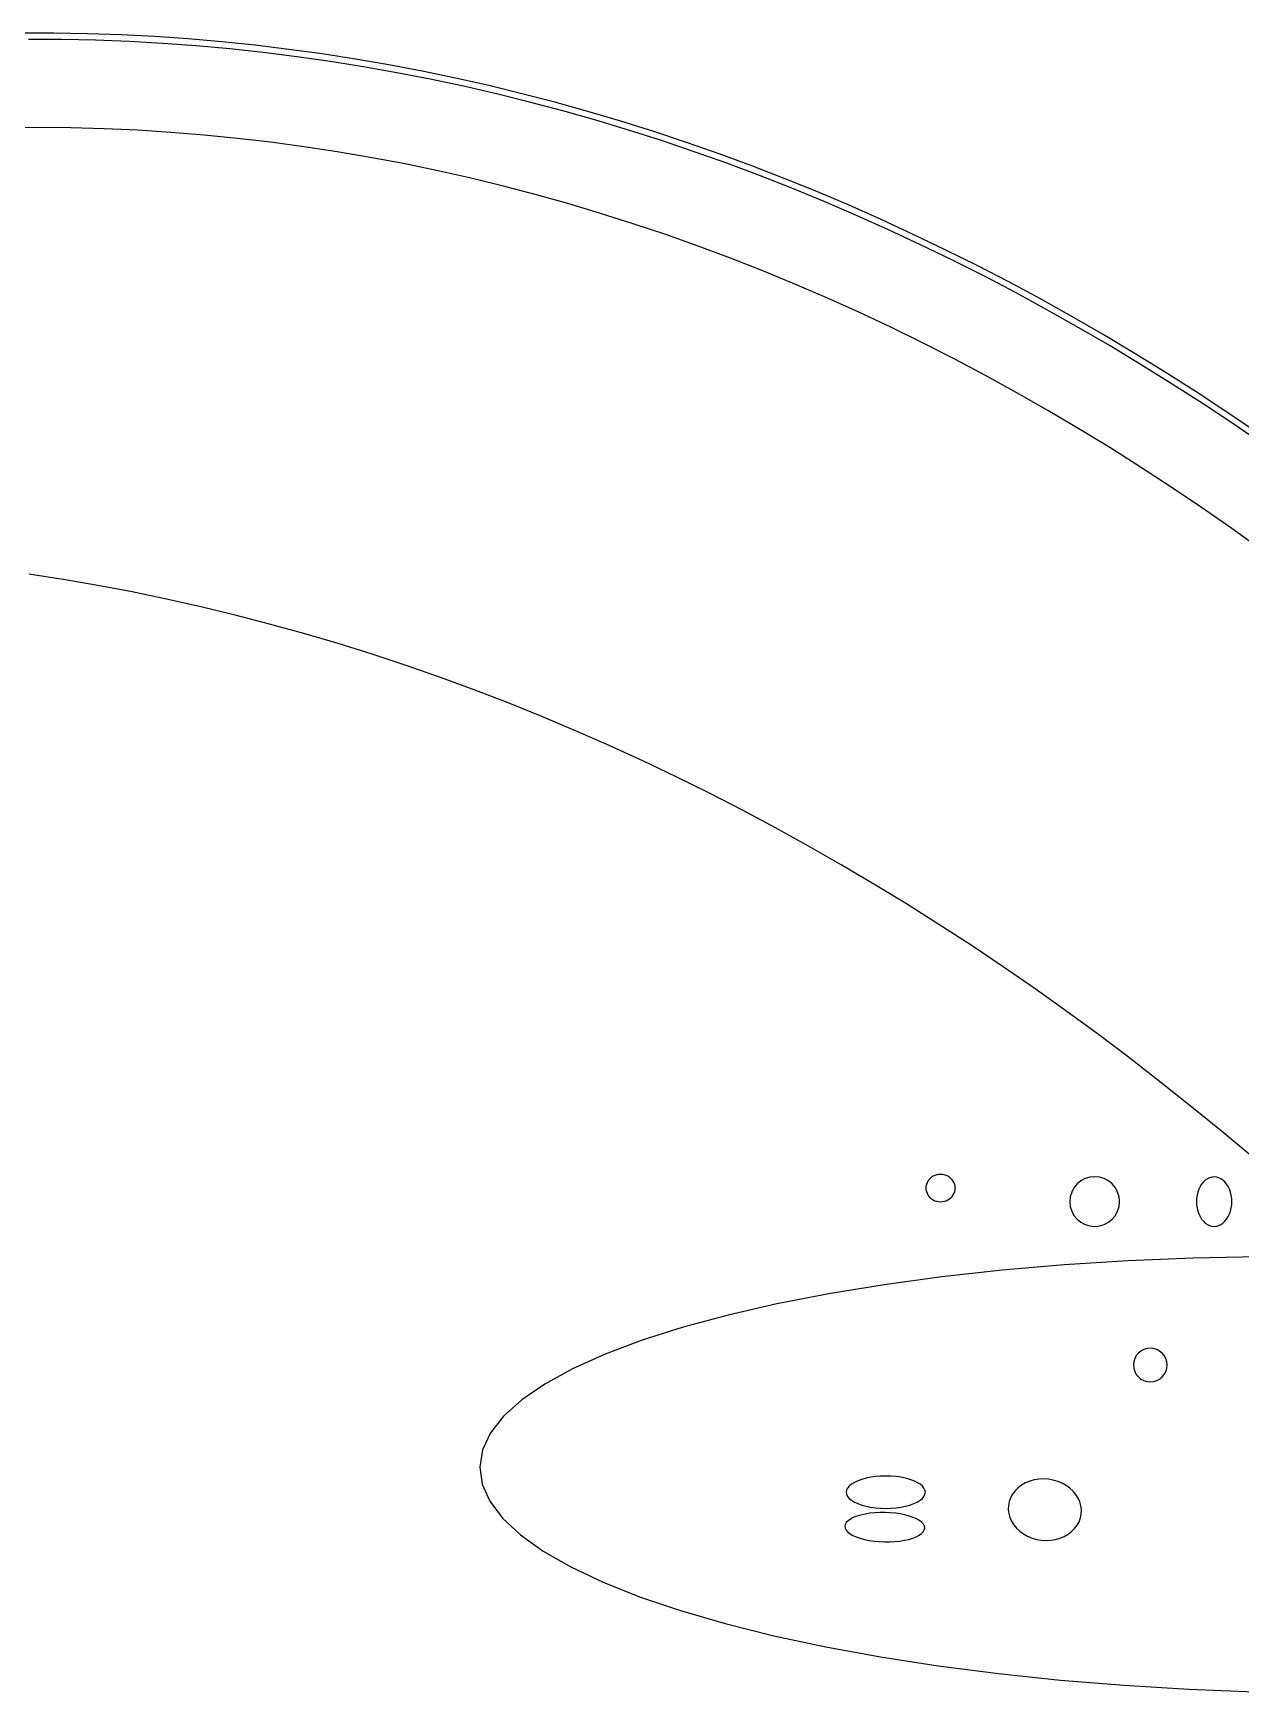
# Model space of a CAD drawing. Extents: x -1 to 217, y -22 to 302.
# Drawn here: x 107.8 to 153.3, y 239.1 to 301.6 of the extents above; entities that cross this region are included whole.
import ezdxf

# ---------------------------------------------------------------- set-up
doc = ezdxf.new("R2010")
doc.units = 0

msp = doc.modelspace()

# ---------------------------------------------------------------- linework, layer by layer
at = {"layer": 'CIRCLES'}
for p, q in [((147.102, 258.219), (146.985, 258.077)), ((147.244, 258.336), (147.102, 258.219)), ((147.406, 258.422), (147.244, 258.336)), ((147.582, 258.476), (147.406, 258.422)), ((147.764, 258.494), (147.582, 258.476)), ((147.947, 258.476), (147.764, 258.494)), ((148.123, 258.422), (147.947, 258.476)), ((148.285, 258.336), (148.123, 258.422)), ((148.427, 258.219), (148.285, 258.336)), ((148.544, 258.077), (148.427, 258.219)), ((146.845, 257.739), (146.827, 257.556)), ((146.898, 257.915), (146.845, 257.739)), ((146.985, 258.077), (146.898, 257.915)), ((148.631, 257.915), (148.544, 258.077)), ((148.684, 257.739), (148.631, 257.915)), ((148.702, 257.556), (148.684, 257.739)), ((146.827, 257.556), (146.845, 257.373)), ((146.845, 257.373), (146.898, 257.197)), ((146.898, 257.197), (146.985, 257.035)), ((146.985, 257.035), (147.102, 256.893)), ((148.427, 256.893), (148.544, 257.035)), ((148.544, 257.035), (148.631, 257.197)), ((148.631, 257.197), (148.684, 257.373)), ((148.684, 257.373), (148.702, 257.556)), ((147.102, 256.893), (147.244, 256.776)), ((147.244, 256.776), (147.406, 256.69)), ((147.406, 256.69), (147.582, 256.636)), ((147.582, 256.636), (147.764, 256.618)), ((147.764, 256.618), (147.947, 256.636)), ((147.947, 256.636), (148.123, 256.69)), ((148.123, 256.69), (148.285, 256.776)), ((148.285, 256.776), (148.427, 256.893)), ((149.617, 251.983), (149.507, 251.924)), ((149.736, 252.019), (149.617, 251.983)), ((149.86, 252.032), (149.736, 252.019)), ((149.984, 252.019), (149.86, 252.032)), ((150.103, 251.983), (149.984, 252.019)), ((150.213, 251.924), (150.103, 251.983)), ((149.237, 251.52), (149.225, 251.397)), ((149.225, 251.397), (149.237, 251.273)), ((149.273, 251.64), (149.237, 251.52)), ((149.332, 251.749), (149.273, 251.64)), ((149.411, 251.846), (149.332, 251.749)), ((149.507, 251.924), (149.411, 251.846)), ((150.309, 251.846), (150.213, 251.924)), ((150.388, 251.749), (150.309, 251.846)), ((150.447, 251.64), (150.388, 251.749)), ((150.483, 251.52), (150.447, 251.64)), ((150.495, 251.397), (150.483, 251.52)), ((150.483, 251.273), (150.495, 251.397)), ((149.237, 251.273), (149.273, 251.153)), ((149.273, 251.153), (149.332, 251.044)), ((149.332, 251.044), (149.411, 250.947)), ((149.411, 250.947), (149.507, 250.869)), ((149.507, 250.869), (149.617, 250.81)), ((149.617, 250.81), (149.736, 250.774)), ((149.736, 250.774), (149.86, 250.761)), ((149.86, 250.761), (149.984, 250.774)), ((149.984, 250.774), (150.103, 250.81)), ((150.103, 250.81), (150.213, 250.869)), ((150.213, 250.869), (150.309, 250.947)), ((150.309, 250.947), (150.388, 251.044)), ((150.388, 251.044), (150.447, 251.153)), ((150.447, 251.153), (150.483, 251.273))]:
    msp.add_line(p, q, dxfattribs=at)
at = {"layer": 'ELLIPSES'}
for p, q in [((108.535, 301.594), (107.269, 301.594)), ((108.837, 301.356), (107.571, 301.362)), ((109.801, 301.572), (108.535, 301.594)), ((110.103, 301.329), (108.837, 301.356)), ((111.067, 301.529), (109.801, 301.572)), ((111.368, 301.28), (110.103, 301.329)), ((112.332, 301.463), (111.067, 301.529)), ((113.597, 301.376), (112.332, 301.463)), ((114.861, 301.267), (113.597, 301.376)), ((112.633, 301.209), (111.368, 301.28)), ((113.897, 301.116), (112.633, 301.209)), ((115.16, 301.002), (113.897, 301.116)), ((116.124, 301.137), (114.861, 301.267)), ((116.423, 300.866), (115.16, 301.002)), ((117.385, 300.985), (116.124, 301.137)), ((117.684, 300.708), (116.423, 300.866)), ((118.646, 300.811), (117.385, 300.985)), ((118.944, 300.528), (117.684, 300.708)), ((119.905, 300.615), (118.646, 300.811)), ((120.202, 300.327), (118.944, 300.528)), ((121.163, 300.398), (119.905, 300.615)), ((121.459, 300.104), (120.202, 300.327)), ((122.418, 300.159), (121.163, 300.398)), ((122.714, 299.859), (121.459, 300.104)), ((123.672, 299.898), (122.418, 300.159)), ((123.967, 299.592), (122.714, 299.859)), ((124.924, 299.616), (123.672, 299.898)), ((125.218, 299.305), (123.967, 299.592)), ((126.173, 299.313), (124.924, 299.616)), ((126.466, 298.995), (125.218, 299.305)), ((127.42, 298.988), (126.173, 299.313)), ((127.712, 298.664), (126.466, 298.995)), ((128.664, 298.642), (127.42, 298.988)), ((128.955, 298.312), (127.712, 298.664)), ((129.906, 298.274), (128.664, 298.642)), ((130.196, 297.938), (128.955, 298.312)), ((131.144, 297.885), (129.906, 298.274)), ((107.918, 298.035), (106.661, 298.024)), ((109.175, 298.024), (107.918, 298.035)), ((110.431, 297.99), (109.175, 298.024)), ((111.688, 297.934), (110.431, 297.99)), ((112.943, 297.855), (111.688, 297.934)), ((114.198, 297.754), (112.943, 297.855)), ((115.453, 297.63), (114.198, 297.754)), ((116.706, 297.485), (115.453, 297.63)), ((131.433, 297.543), (130.196, 297.938)), ((132.38, 297.475), (131.144, 297.885)), ((117.958, 297.316), (116.706, 297.485)), ((119.208, 297.126), (117.958, 297.316)), ((120.457, 296.913), (119.208, 297.126)), ((132.667, 297.126), (131.433, 297.543)), ((133.612, 297.043), (132.38, 297.475)), ((133.898, 296.689), (132.667, 297.126)), ((134.84, 296.591), (133.612, 297.043)), ((121.704, 296.678), (120.457, 296.913)), ((122.949, 296.421), (121.704, 296.678)), ((124.192, 296.141), (122.949, 296.421)), ((135.126, 296.23), (133.898, 296.689)), ((136.065, 296.117), (134.84, 296.591)), ((125.433, 295.839), (124.192, 296.141)), ((126.671, 295.516), (125.433, 295.839)), ((136.349, 295.75), (135.126, 296.23)), ((137.287, 295.622), (136.065, 296.117)), ((137.569, 295.249), (136.349, 295.75)), ((127.906, 295.17), (126.671, 295.516)), ((129.139, 294.802), (127.906, 295.17)), ((138.504, 295.106), (137.287, 295.622)), ((138.785, 294.727), (137.569, 295.249)), ((139.717, 294.57), (138.504, 295.106)), ((130.369, 294.412), (129.139, 294.802)), ((139.997, 294.184), (138.785, 294.727)), ((140.926, 294.012), (139.717, 294.57)), ((131.595, 294), (130.369, 294.412)), ((132.818, 293.567), (131.595, 294)), ((141.204, 293.62), (139.997, 294.184)), ((142.131, 293.434), (140.926, 294.012)), ((134.038, 293.111), (132.818, 293.567)), ((142.407, 293.036), (141.204, 293.62)), ((143.33, 292.835), (142.131, 293.434)), ((135.254, 292.634), (134.038, 293.111)), ((136.466, 292.135), (135.254, 292.634)), ((143.605, 292.43), (142.407, 293.036)), ((144.526, 292.216), (143.33, 292.835)), ((137.674, 291.615), (136.466, 292.135)), ((144.799, 291.804), (143.605, 292.43)), ((145.716, 291.576), (144.526, 292.216)), ((138.877, 291.073), (137.674, 291.615)), ((145.987, 291.158), (144.799, 291.804)), ((146.901, 290.915), (145.716, 291.576)), ((140.077, 290.509), (138.877, 291.073)), ((147.17, 290.491), (145.987, 291.158)), ((148.081, 290.235), (146.901, 290.915)), ((141.272, 289.925), (140.077, 290.509)), ((148.348, 289.804), (147.17, 290.491)), ((149.255, 289.534), (148.081, 290.235)), ((142.462, 289.319), (141.272, 289.925)), ((149.521, 289.097), (148.348, 289.804)), ((150.424, 288.813), (149.255, 289.534)), ((143.647, 288.691), (142.462, 289.319)), ((150.688, 288.369), (149.521, 289.097)), ((144.827, 288.043), (143.647, 288.691)), ((151.587, 288.072), (150.424, 288.813)), ((151.849, 287.621), (150.688, 288.369)), ((146.002, 287.374), (144.827, 288.043)), ((152.744, 287.311), (151.587, 288.072)), ((153.004, 286.854), (151.849, 287.621)), ((147.171, 286.683), (146.002, 287.374)), ((153.896, 286.53), (152.744, 287.311)), ((148.335, 285.972), (147.171, 286.683)), ((154.153, 286.066), (153.004, 286.854)), ((149.494, 285.241), (148.335, 285.972)), ((150.646, 284.488), (149.494, 285.241)), ((151.792, 283.715), (150.646, 284.488)), ((152.932, 282.922), (151.792, 283.715)), ((154.066, 282.108), (152.932, 282.922)), ((108.883, 281.002), (107.583, 281.203)), ((110.183, 280.779), (108.883, 281.002)), ((111.481, 280.534), (110.183, 280.779)), ((112.779, 280.265), (111.481, 280.534)), ((114.075, 279.974), (112.779, 280.265)), ((115.37, 279.661), (114.075, 279.974)), ((116.664, 279.325), (115.37, 279.661)), ((117.955, 278.967), (116.664, 279.325)), ((119.245, 278.587), (117.955, 278.967)), ((120.532, 278.184), (119.245, 278.587)), ((121.817, 277.759), (120.532, 278.184)), ((123.099, 277.312), (121.817, 277.759)), ((124.379, 276.843), (123.099, 277.312)), ((125.655, 276.352), (124.379, 276.843)), ((126.929, 275.839), (125.655, 276.352)), ((128.199, 275.304), (126.929, 275.839)), ((129.465, 274.748), (128.199, 275.304)), ((130.728, 274.169), (129.465, 274.748)), ((131.986, 273.569), (130.728, 274.169)), ((133.241, 272.948), (131.986, 273.569)), ((134.491, 272.305), (133.241, 272.948)), ((135.737, 271.641), (134.491, 272.305)), ((136.978, 270.956), (135.737, 271.641)), ((138.214, 270.249), (136.978, 270.956)), ((139.445, 269.522), (138.214, 270.249)), ((140.67, 268.774), (139.445, 269.522)), ((141.891, 268.005), (140.67, 268.774)), ((143.105, 267.215), (141.891, 268.005)), ((144.314, 266.405), (143.105, 267.215)), ((145.516, 265.574), (144.314, 266.405)), ((146.713, 264.723), (145.516, 265.574)), ((147.903, 263.852), (146.713, 264.723)), ((149.086, 262.961), (147.903, 263.852)), ((150.263, 262.05), (149.086, 262.961)), ((151.433, 261.119), (150.263, 262.05)), ((152.596, 260.169), (151.433, 261.119)), ((153.751, 259.199), (152.596, 260.169)), ((141.421, 258.197), (141.406, 258.131)), ((141.444, 258.26), (141.421, 258.197)), ((141.476, 258.32), (141.444, 258.26)), ((141.516, 258.376), (141.476, 258.32)), ((141.564, 258.427), (141.516, 258.376)), ((141.618, 258.471), (141.564, 258.427)), ((141.678, 258.508), (141.618, 258.471)), ((141.743, 258.538), (141.678, 258.508)), ((141.811, 258.559), (141.743, 258.538)), ((141.882, 258.572), (141.811, 258.559)), ((141.954, 258.577), (141.882, 258.572)), ((142.026, 258.572), (141.954, 258.577)), ((142.097, 258.559), (142.026, 258.572)), ((142.166, 258.538), (142.097, 258.559)), ((142.23, 258.508), (142.166, 258.538)), ((142.291, 258.471), (142.23, 258.508)), ((142.345, 258.427), (142.291, 258.471)), ((142.393, 258.376), (142.345, 258.427)), ((142.433, 258.32), (142.393, 258.376)), ((142.465, 258.26), (142.433, 258.32)), ((142.488, 258.197), (142.465, 258.26)), ((142.502, 258.131), (142.488, 258.197)), ((151.796, 258.216), (151.739, 258.124)), ((151.862, 258.296), (151.796, 258.216)), ((151.934, 258.364), (151.862, 258.296)), ((152.013, 258.418), (151.934, 258.364)), ((152.095, 258.457), (152.013, 258.418)), ((152.181, 258.481), (152.095, 258.457)), ((152.268, 258.489), (152.181, 258.481)), ((152.355, 258.481), (152.268, 258.489)), ((152.44, 258.457), (152.355, 258.481)), ((152.523, 258.418), (152.44, 258.457)), ((152.601, 258.364), (152.523, 258.418)), ((152.674, 258.296), (152.601, 258.364)), ((152.739, 258.216), (152.674, 258.296)), ((152.797, 258.124), (152.739, 258.216)), ((141.406, 258.131), (141.402, 258.064)), ((141.402, 258.064), (141.406, 257.997)), ((141.406, 257.997), (141.421, 257.931)), ((141.421, 257.931), (141.444, 257.868)), ((141.444, 257.868), (141.476, 257.808)), ((141.476, 257.808), (141.516, 257.752)), ((141.516, 257.752), (141.564, 257.701)), ((141.564, 257.701), (141.618, 257.657)), ((141.618, 257.657), (141.678, 257.62)), ((141.678, 257.62), (141.743, 257.59)), ((141.743, 257.59), (141.811, 257.569)), ((141.811, 257.569), (141.882, 257.556)), ((142.026, 257.556), (142.097, 257.569)), ((142.097, 257.569), (142.166, 257.59)), ((142.166, 257.59), (142.23, 257.62)), ((142.23, 257.62), (142.291, 257.657)), ((142.291, 257.657), (142.345, 257.701)), ((142.345, 257.701), (142.393, 257.752)), ((142.393, 257.752), (142.433, 257.808)), ((142.433, 257.808), (142.465, 257.868)), ((142.465, 257.868), (142.488, 257.931)), ((142.488, 257.931), (142.502, 257.997)), ((142.507, 258.064), (142.502, 258.131)), ((142.502, 257.997), (142.507, 258.064)), ((151.607, 257.678), (151.601, 257.556)), ((151.624, 257.798), (151.607, 257.678)), ((151.652, 257.913), (151.624, 257.798)), ((151.69, 258.023), (151.652, 257.913)), ((151.739, 258.124), (151.69, 258.023)), ((152.845, 258.023), (152.797, 258.124)), ((152.884, 257.913), (152.845, 258.023)), ((152.912, 257.798), (152.884, 257.913)), ((152.929, 257.678), (152.912, 257.798)), ((152.934, 257.556), (152.929, 257.678)), ((141.882, 257.556), (141.954, 257.551)), ((141.954, 257.551), (142.026, 257.556)), ((151.601, 257.556), (151.607, 257.434)), ((151.607, 257.434), (151.624, 257.314)), ((151.624, 257.314), (151.652, 257.199)), ((151.652, 257.199), (151.69, 257.089)), ((151.69, 257.089), (151.739, 256.988)), ((151.739, 256.988), (151.796, 256.896)), ((152.739, 256.896), (152.797, 256.988)), ((152.797, 256.988), (152.845, 257.089)), ((152.845, 257.089), (152.884, 257.199)), ((152.884, 257.199), (152.912, 257.314)), ((152.912, 257.314), (152.929, 257.434)), ((152.929, 257.434), (152.934, 257.556)), ((151.796, 256.896), (151.862, 256.816)), ((151.862, 256.816), (151.934, 256.748)), ((151.934, 256.748), (152.013, 256.694)), ((152.013, 256.694), (152.095, 256.655)), ((152.095, 256.655), (152.181, 256.631)), ((152.181, 256.631), (152.268, 256.623)), ((152.268, 256.623), (152.355, 256.631)), ((152.355, 256.631), (152.44, 256.655)), ((152.44, 256.655), (152.523, 256.694)), ((152.523, 256.694), (152.601, 256.748)), ((152.601, 256.748), (152.674, 256.816)), ((152.674, 256.816), (152.739, 256.896)), ((146.619, 255.17), (144.276, 254.968)), ((149.022, 255.323), (146.619, 255.17)), ((151.47, 255.426), (149.022, 255.323)), ((153.949, 255.478), (151.47, 255.426)), ((142.007, 254.719), (139.827, 254.424)), ((144.276, 254.968), (142.007, 254.719)), ((137.749, 254.084), (135.786, 253.703)), ((139.827, 254.424), (137.749, 254.084)), ((133.95, 253.281), (132.252, 252.823)), ((135.786, 253.703), (133.95, 253.281)), ((132.252, 252.823), (130.702, 252.33)), ((130.702, 252.33), (129.311, 251.806)), ((129.311, 251.806), (128.087, 251.254)), ((128.087, 251.254), (127.036, 250.677)), ((126.167, 250.079), (125.484, 249.464)), ((127.036, 250.677), (126.167, 250.079)), ((125.484, 249.464), (124.991, 248.835)), ((124.991, 248.835), (124.692, 248.196)), ((124.692, 248.196), (124.588, 247.552)), ((124.588, 247.552), (124.68, 246.906)), ((138.708, 246.973), (138.599, 246.907)), ((138.836, 247.033), (138.708, 246.973)), ((138.983, 247.086), (138.836, 247.033)), ((139.145, 247.13), (138.983, 247.086)), ((139.32, 247.165), (139.145, 247.13)), ((139.505, 247.191), (139.32, 247.165)), ((139.696, 247.206), (139.505, 247.191)), ((139.891, 247.212), (139.696, 247.206)), ((140.085, 247.206), (139.891, 247.212)), ((140.276, 247.191), (140.085, 247.206)), ((140.461, 247.165), (140.276, 247.191)), ((140.636, 247.13), (140.461, 247.165)), ((140.798, 247.086), (140.636, 247.13)), ((140.945, 247.033), (140.798, 247.086)), ((141.073, 246.973), (140.945, 247.033)), ((141.182, 246.907), (141.073, 246.973)), ((145.158, 246.951), (145.011, 246.867)), ((145.317, 247.016), (145.158, 246.951)), ((145.485, 247.064), (145.317, 247.016)), ((145.661, 247.092), (145.485, 247.064)), ((145.84, 247.101), (145.661, 247.092)), ((146.021, 247.09), (145.84, 247.101)), ((146.198, 247.059), (146.021, 247.09)), ((146.371, 247.009), (146.198, 247.059)), ((146.535, 246.941), (146.371, 247.009)), ((146.689, 246.856), (146.535, 246.941)), ((124.68, 246.906), (124.967, 246.262)), ((138.413, 246.682), (138.4, 246.602)), ((138.4, 246.602), (138.413, 246.523)), ((138.451, 246.76), (138.413, 246.682)), ((138.413, 246.523), (138.451, 246.445)), ((138.513, 246.835), (138.451, 246.76)), ((138.451, 246.445), (138.513, 246.369)), ((138.599, 246.907), (138.513, 246.835)), ((138.513, 246.369), (138.599, 246.298)), ((141.268, 246.835), (141.182, 246.907)), ((141.182, 246.298), (141.268, 246.369)), ((141.33, 246.76), (141.268, 246.835)), ((141.268, 246.369), (141.33, 246.445)), ((141.368, 246.682), (141.33, 246.76)), ((141.33, 246.445), (141.368, 246.523)), ((141.381, 246.602), (141.368, 246.682)), ((141.368, 246.523), (141.381, 246.602)), ((144.596, 246.394), (144.544, 246.251)), ((144.67, 246.53), (144.596, 246.394)), ((144.765, 246.655), (144.67, 246.53)), ((144.88, 246.768), (144.765, 246.655)), ((145.011, 246.867), (144.88, 246.768)), ((146.828, 246.755), (146.689, 246.856)), ((146.951, 246.641), (146.828, 246.755)), ((147.057, 246.514), (146.951, 246.641)), ((147.142, 246.377), (147.057, 246.514)), ((147.205, 246.234), (147.142, 246.377)), ((124.967, 246.262), (125.448, 245.624)), ((138.599, 246.298), (138.708, 246.231)), ((138.796, 245.697), (138.665, 245.646)), ((138.708, 246.231), (138.836, 246.171)), ((138.945, 245.742), (138.796, 245.697)), ((138.836, 246.171), (138.983, 246.119)), ((139.109, 245.779), (138.945, 245.742)), ((138.983, 246.119), (139.145, 246.074)), ((139.286, 245.807), (139.109, 245.779)), ((139.145, 246.074), (139.32, 246.039)), ((139.473, 245.826), (139.286, 245.807)), ((139.32, 246.039), (139.505, 246.014)), ((139.667, 245.836), (139.473, 245.826)), ((139.505, 246.014), (139.696, 245.998)), ((139.863, 245.837), (139.667, 245.836)), ((139.696, 245.998), (139.891, 245.993)), ((140.059, 245.828), (139.863, 245.837)), ((139.891, 245.993), (140.085, 245.998)), ((140.252, 245.81), (140.059, 245.828)), ((140.085, 245.998), (140.276, 246.014)), ((140.438, 245.783), (140.252, 245.81)), ((140.276, 246.014), (140.461, 246.039)), ((140.614, 245.747), (140.438, 245.783)), ((140.461, 246.039), (140.636, 246.074)), ((140.777, 245.703), (140.614, 245.747)), ((140.636, 246.074), (140.798, 246.119)), ((140.924, 245.653), (140.777, 245.703)), ((140.798, 246.119), (140.945, 246.171)), ((140.945, 246.171), (141.073, 246.231)), ((141.073, 246.231), (141.182, 246.298)), ((144.515, 246.103), (144.509, 245.952)), ((144.509, 245.952), (144.527, 245.801)), ((144.544, 246.251), (144.515, 246.103)), ((144.527, 245.801), (144.568, 245.652)), ((147.246, 246.085), (147.205, 246.234)), ((147.229, 245.634), (147.258, 245.782)), ((147.264, 245.933), (147.246, 246.085)), ((147.258, 245.782), (147.264, 245.933)), ((125.448, 245.624), (126.12, 244.996)), ((138.361, 245.388), (138.347, 245.316)), ((138.347, 245.316), (138.358, 245.243)), ((138.358, 245.243), (138.395, 245.172)), ((138.401, 245.458), (138.361, 245.388)), ((138.395, 245.172), (138.457, 245.102)), ((138.466, 245.525), (138.401, 245.458)), ((138.457, 245.102), (138.542, 245.035)), ((138.554, 245.588), (138.466, 245.525)), ((138.665, 245.646), (138.554, 245.588)), ((141.052, 245.596), (140.924, 245.653)), ((141.16, 245.533), (141.052, 245.596)), ((141.246, 245.466), (141.16, 245.533)), ((141.237, 245.043), (141.302, 245.11)), ((141.308, 245.397), (141.246, 245.466)), ((141.302, 245.11), (141.342, 245.18)), ((141.345, 245.325), (141.308, 245.397)), ((141.342, 245.18), (141.356, 245.252)), ((141.356, 245.252), (141.345, 245.325)), ((144.568, 245.652), (144.631, 245.508)), ((144.631, 245.508), (144.716, 245.371)), ((144.716, 245.371), (144.822, 245.245)), ((144.822, 245.245), (144.945, 245.13)), ((144.945, 245.13), (145.084, 245.029)), ((146.762, 245.018), (146.893, 245.117)), ((146.893, 245.117), (147.008, 245.23)), ((147.008, 245.23), (147.103, 245.355)), ((147.103, 245.355), (147.177, 245.491)), ((147.177, 245.491), (147.229, 245.634)), ((126.12, 244.996), (126.978, 244.382)), ((138.542, 245.035), (138.651, 244.973)), ((138.651, 244.973), (138.779, 244.915)), ((138.779, 244.915), (138.926, 244.865)), ((138.926, 244.865), (139.089, 244.821)), ((139.089, 244.821), (139.265, 244.785)), ((139.265, 244.785), (139.451, 244.758)), ((139.451, 244.758), (139.643, 244.74)), ((139.643, 244.74), (139.84, 244.731)), ((139.84, 244.731), (140.036, 244.732)), ((140.036, 244.732), (140.23, 244.742)), ((140.23, 244.742), (140.416, 244.761)), ((140.416, 244.761), (140.594, 244.789)), ((140.594, 244.789), (140.758, 244.826)), ((140.758, 244.826), (140.907, 244.871)), ((140.907, 244.871), (141.038, 244.922)), ((141.038, 244.922), (141.149, 244.98)), ((141.149, 244.98), (141.237, 245.043)), ((145.084, 245.029), (145.238, 244.944)), ((145.238, 244.944), (145.402, 244.876)), ((145.402, 244.876), (145.574, 244.826)), ((145.574, 244.826), (145.752, 244.795)), ((145.752, 244.795), (145.933, 244.784)), ((145.933, 244.784), (146.112, 244.793)), ((146.112, 244.793), (146.288, 244.821)), ((146.288, 244.821), (146.456, 244.869)), ((146.456, 244.869), (146.615, 244.935)), ((146.615, 244.935), (146.762, 245.018)), ((126.978, 244.382), (128.017, 243.785)), ((128.017, 243.785), (129.231, 243.21)), ((129.231, 243.21), (130.612, 242.661)), ((130.612, 242.661), (132.152, 242.139)), ((132.152, 242.139), (133.841, 241.649)), ((133.841, 241.649), (135.669, 241.193)), ((135.669, 241.193), (137.625, 240.775)), ((137.625, 240.775), (139.696, 240.397)), ((139.696, 240.397), (141.87, 240.061)), ((141.87, 240.061), (144.134, 239.77)), ((144.134, 239.77), (146.473, 239.524)), ((146.473, 239.524), (148.873, 239.326)), ((148.873, 239.326), (151.319, 239.178)), ((151.319, 239.178), (153.796, 239.079))]:
    msp.add_line(p, q, dxfattribs=at)

doc.saveas('drawing.dxf')
